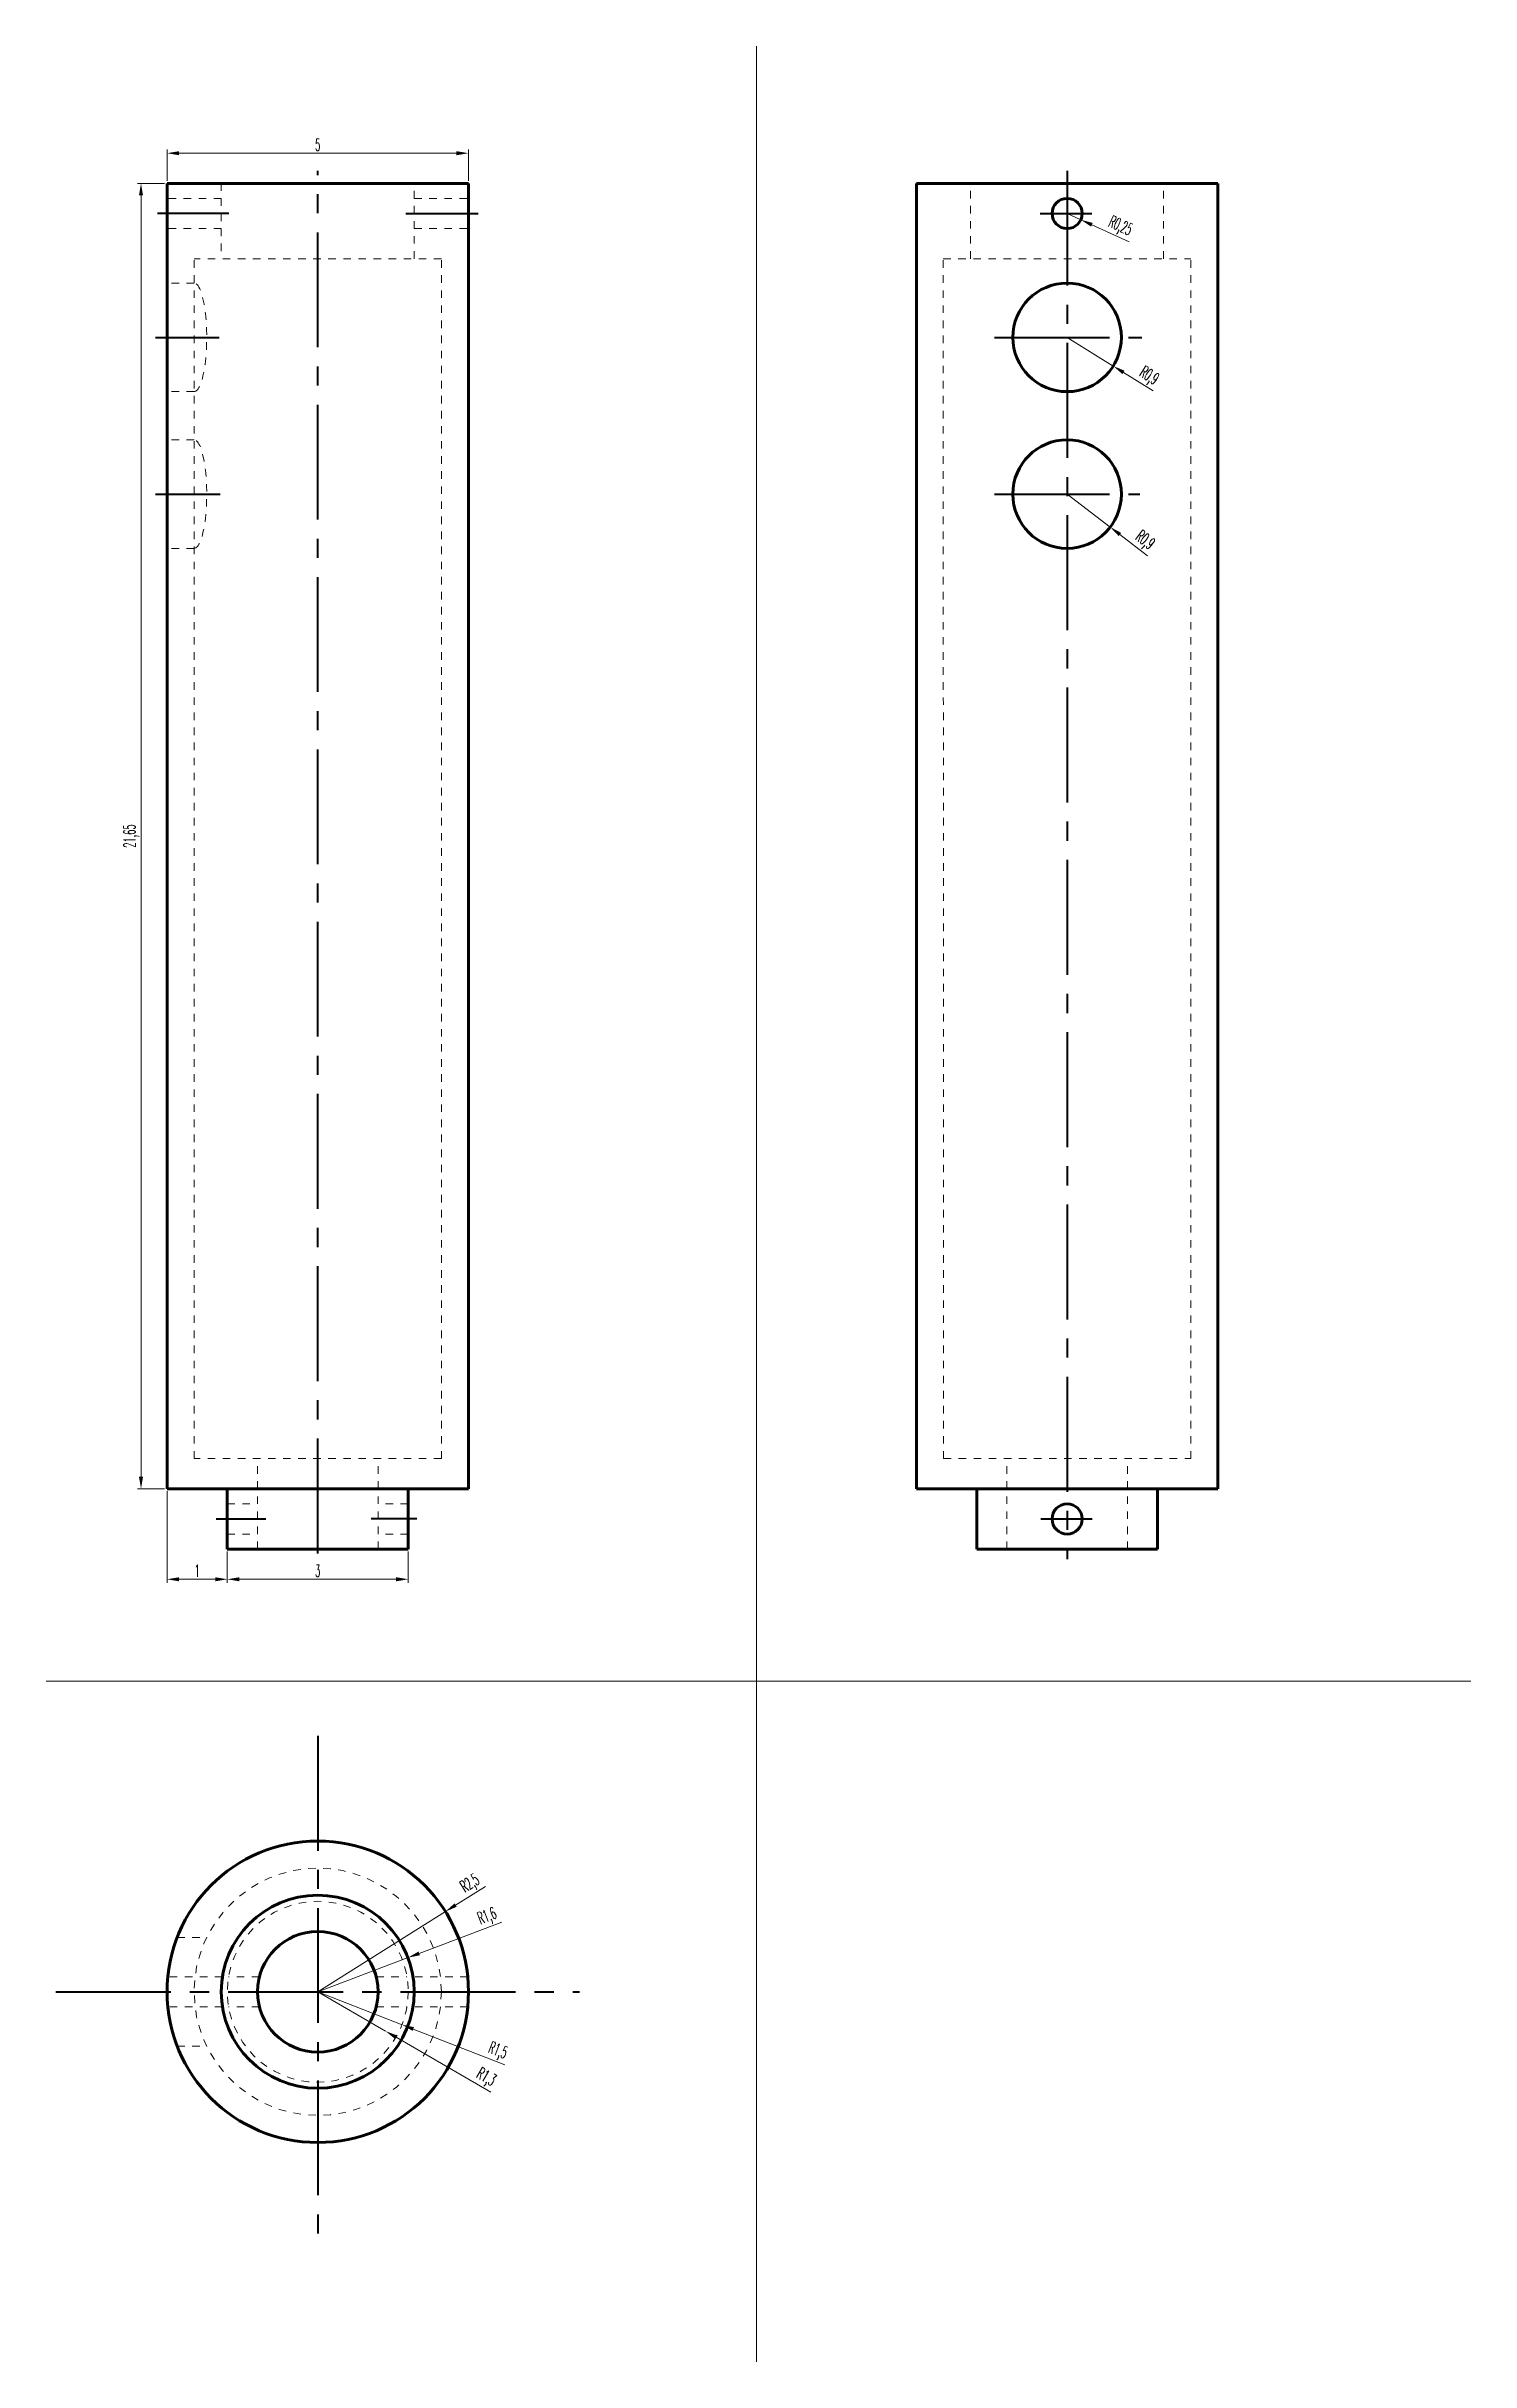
# Model space of a CAD drawing. Header units: millimetres. Extents: x -24.2 to -0.5, y -43.9 to -5.5.
import ezdxf

# ---------------------------------------------------------------- set-up
doc = ezdxf.new("R2010")
doc.units = ezdxf.units.MM
doc.header["$LTSCALE"] = 0.1
doc.linetypes.add('CENTRO2', pattern=[28.575, 19.05, -3.175, 3.175, -3.175])
doc.linetypes.add('JIS_02_1.2', pattern=[2.5, 1.25, -1.25])
for name, color, linetype, lineweight in [('Aristas Ocultas', 1, 'JIS_02_1.2', 20), ('Contorno', 5, 'Continuous', 60), ('Cotas', 6, 'Continuous', 20), ('Ejes', 3, 'CENTRO2', 40), ('Vistas', 8, 'Continuous', 20)]:
    doc.layers.add(name, color=color, linetype=linetype, lineweight=lineweight)
doc.styles.get("Standard").update_dxf_attribs({"font": 'romans.shx', "width": 0.5})
doc.dimstyles.new('ISO-25', dxfattribs={"dimscale": 0.2, "dimtxt": 1, "dimasz": 1, "dimexe": 0.3, "dimexo": 0.2, "dimgap": 0.2, "dimtad": 1, "dimtxsty": 'Standard', "dimcen": 2.5, "dimclrd": 256, "dimclre": 6, "dimclrt": 6, "dimadec": 0, "dimazin": 0, "dimtfac": 1, "dimtmove": 0, "dimatfit": 3, "dimfxl": 1, "dimtfillclr": 6, "dimlwd": 20, "dimlwe": 20, "dimarcsym": 0})

# ---------------------------------------------------------------- blocks, each defined once
blk = doc.blocks.new('*D1')
at = {"layer": 'Cotas', "color": 6, "linetype": 'Continuous', "lineweight": 20}
for p, q in [((-22.162, -7.709), (-22.162, -7.189)), ((-17.162, -7.709), (-17.162, -7.189))]:
    blk.add_line(p, q, dxfattribs=at)
at = {"layer": 'Cotas', "linetype": 'Continuous', "lineweight": 20}
blk.add_line((-21.962, -7.249), (-17.362, -7.249), dxfattribs=at)
at = {"layer": 'Cotas'}
for points in [[(-21.962, -7.216), (-21.962, -7.283), (-22.162, -7.249)], [(-17.362, -7.216), (-17.362, -7.283), (-17.162, -7.249)]]:
    blk.add_solid(points, dxfattribs=at)
at = {"layer": 'Defpoints', "color": 0}
for p in [(-17.162, -7.249), (-22.162, -7.749), (-17.162, -7.749)]:
    blk.add_point(p, dxfattribs=at)
at = {"layer": 'Cotas', "color": 6, "insert": (-19.662, -7.109), "char_height": 0.2, "attachment_point": 5}
blk.add_mtext('5', dxfattribs=at)
blk = doc.blocks.new('*D2')
at = {"layer": 'Cotas', "color": 6, "linetype": 'Continuous', "lineweight": 20}
for p, q in [((-22.162, -29.439), (-22.162, -30.959)), ((-21.162, -30.439), (-21.162, -30.959))]:
    blk.add_line(p, q, dxfattribs=at)
at = {"layer": 'Cotas', "linetype": 'Continuous', "lineweight": 20}
blk.add_line((-21.962, -30.899), (-21.362, -30.899), dxfattribs=at)
at = {"layer": 'Cotas'}
for points in [[(-21.962, -30.866), (-21.962, -30.933), (-22.162, -30.899)], [(-21.362, -30.866), (-21.362, -30.933), (-21.162, -30.899)]]:
    blk.add_solid(points, dxfattribs=at)
at = {"layer": 'Defpoints', "color": 0}
for p in [(-22.162, -29.399), (-21.162, -30.399), (-21.162, -30.899)]:
    blk.add_point(p, dxfattribs=at)
at = {"layer": 'Cotas', "color": 6, "insert": (-21.662, -30.759), "char_height": 0.2, "attachment_point": 5}
blk.add_mtext('1', dxfattribs=at)
blk = doc.blocks.new('*D3')
at = {"layer": 'Cotas', "color": 6, "linetype": 'Continuous', "lineweight": 20}
for p, q in [((-21.162, -30.439), (-21.162, -30.959)), ((-18.162, -30.439), (-18.162, -30.959))]:
    blk.add_line(p, q, dxfattribs=at)
at = {"layer": 'Cotas', "linetype": 'Continuous', "lineweight": 20}
blk.add_line((-20.962, -30.899), (-18.362, -30.899), dxfattribs=at)
at = {"layer": 'Cotas'}
for points in [[(-20.962, -30.866), (-20.962, -30.933), (-21.162, -30.899)], [(-18.362, -30.866), (-18.362, -30.933), (-18.162, -30.899)]]:
    blk.add_solid(points, dxfattribs=at)
at = {"layer": 'Defpoints', "color": 0}
for p in [(-21.162, -30.399), (-18.162, -30.399), (-18.162, -30.899)]:
    blk.add_point(p, dxfattribs=at)
at = {"layer": 'Cotas', "color": 6, "insert": (-19.662, -30.759), "char_height": 0.2, "attachment_point": 5}
blk.add_mtext('3', dxfattribs=at)
blk = doc.blocks.new('*D4')
at = {"layer": 'Cotas', "color": 6, "linetype": 'Continuous', "lineweight": 20}
for p, q in [((-22.202, -7.749), (-22.653, -7.749)), ((-22.202, -29.399), (-22.653, -29.399))]:
    blk.add_line(p, q, dxfattribs=at)
at = {"layer": 'Cotas', "linetype": 'Continuous', "lineweight": 20}
blk.add_line((-22.593, -29.199), (-22.593, -7.949), dxfattribs=at)
at = {"layer": 'Cotas'}
for points in [[(-22.627, -7.949), (-22.56, -7.949), (-22.593, -7.749)], [(-22.627, -29.199), (-22.56, -29.199), (-22.593, -29.399)]]:
    blk.add_solid(points, dxfattribs=at)
at = {"layer": 'Defpoints', "color": 0}
for p in [(-22.593, -7.749), (-22.162, -7.749), (-22.162, -29.399)]:
    blk.add_point(p, dxfattribs=at)
at = {"layer": 'Cotas', "color": 6, "insert": (-22.753, -18.574), "char_height": 0.2, "attachment_point": 5, "rotation": 90}
blk.add_mtext('21,65', dxfattribs=at)
blk = doc.blocks.new('*D5')
at = {"layer": 'Cotas', "linetype": 'Continuous', "lineweight": 20}
for p, q in [((-16.881, -35.992), (-17.376, -36.303)), ((-19.662, -37.74), (-17.545, -36.41))]:
    blk.add_line(p, q, dxfattribs=at)
at = {"layer": 'Cotas'}
blk.add_solid([(-17.394, -36.275), (-17.358, -36.331), (-17.545, -36.41)], dxfattribs=at)
at = {"layer": 'Defpoints', "color": 0}
for p in [(-17.545, -36.41), (-19.662, -37.74)]:
    blk.add_point(p, dxfattribs=at)
at = {"layer": 'Cotas', "color": 6, "insert": (-17.128, -35.96), "char_height": 0.2, "attachment_point": 5, "rotation": 32.1578}
blk.add_mtext('R2,5', dxfattribs=at)
blk = doc.blocks.new('*D6')
at = {"layer": 'Cotas', "linetype": 'Continuous', "lineweight": 20}
for p, q in [((-16.609, -36.584), (-17.978, -37.103)), ((-19.662, -37.74), (-18.165, -37.174))]:
    blk.add_line(p, q, dxfattribs=at)
at = {"layer": 'Cotas'}
blk.add_solid([(-17.99, -37.072), (-17.967, -37.134), (-18.165, -37.174)], dxfattribs=at)
at = {"layer": 'Defpoints', "color": 0}
for p in [(-18.165, -37.174), (-19.662, -37.74)]:
    blk.add_point(p, dxfattribs=at)
at = {"layer": 'Cotas', "color": 6, "insert": (-16.846, -36.504), "char_height": 0.2, "attachment_point": 5, "rotation": 20.7455}
blk.add_mtext('R1,6', dxfattribs=at)
blk = doc.blocks.new('*D7')
at = {"layer": 'Cotas', "linetype": 'Continuous', "lineweight": 20}
for p, q in [((-19.662, -37.74), (-18.264, -38.286)), ((-16.56, -38.951), (-18.078, -38.358))]:
    blk.add_line(p, q, dxfattribs=at)
at = {"layer": 'Cotas'}
blk.add_solid([(-18.066, -38.327), (-18.09, -38.389), (-18.264, -38.286)], dxfattribs=at)
at = {"layer": 'Defpoints', "color": 0}
for p in [(-19.662, -37.74), (-18.264, -38.286)]:
    blk.add_point(p, dxfattribs=at)
at = {"layer": 'Cotas', "color": 6, "insert": (-16.681, -38.733), "char_height": 0.2, "attachment_point": 5, "rotation": 338.6832}
blk.add_mtext('R1,5', dxfattribs=at)
blk = doc.blocks.new('*D8')
at = {"layer": 'Cotas', "linetype": 'Continuous', "lineweight": 20}
for p, q in [((-19.662, -37.74), (-18.537, -38.393)), ((-16.79, -39.406), (-18.364, -38.493))]:
    blk.add_line(p, q, dxfattribs=at)
at = {"layer": 'Cotas'}
blk.add_solid([(-18.347, -38.464), (-18.381, -38.522), (-18.537, -38.393)], dxfattribs=at)
at = {"layer": 'Defpoints', "color": 0}
for p in [(-19.662, -37.74), (-18.537, -38.393)]:
    blk.add_point(p, dxfattribs=at)
at = {"layer": 'Cotas', "color": 6, "insert": (-16.877, -39.172), "char_height": 0.2, "attachment_point": 5, "rotation": 329.8794}
blk.add_mtext('R1,3', dxfattribs=at)
blk = doc.blocks.new('*D9')
at = {"layer": 'Cotas', "linetype": 'Continuous', "lineweight": 20}
for p, q in [((-7.234, -8.249), (-7.006, -8.353)), ((-6.205, -8.718), (-6.824, -8.436))]:
    blk.add_line(p, q, dxfattribs=at)
at = {"layer": 'Cotas'}
blk.add_solid([(-6.81, -8.406), (-6.838, -8.466), (-7.006, -8.353)], dxfattribs=at)
at = {"layer": 'Defpoints', "color": 0}
for p in [(-7.234, -8.249), (-7.006, -8.353)]:
    blk.add_point(p, dxfattribs=at)
at = {"layer": 'Cotas', "color": 6, "insert": (-6.358, -8.474), "char_height": 0.2, "attachment_point": 5, "rotation": 335.5025}
blk.add_mtext('R0,25', dxfattribs=at)
blk = doc.blocks.new('*D10')
at = {"layer": 'Cotas', "linetype": 'Continuous', "lineweight": 20}
for p, q in [((-7.234, -10.303), (-6.469, -10.779)), ((-5.806, -11.191), (-6.299, -10.884))]:
    blk.add_line(p, q, dxfattribs=at)
at = {"layer": 'Cotas'}
blk.add_solid([(-6.282, -10.856), (-6.317, -10.912), (-6.469, -10.779)], dxfattribs=at)
at = {"layer": 'Defpoints', "color": 0}
for p in [(-7.234, -10.303), (-6.469, -10.779)]:
    blk.add_point(p, dxfattribs=at)
at = {"layer": 'Cotas', "color": 6, "insert": (-5.883, -10.956), "char_height": 0.2, "attachment_point": 5, "rotation": 328.1225}
blk.add_mtext('R0,9', dxfattribs=at)
blk = doc.blocks.new('*D11')
at = {"layer": 'Cotas', "linetype": 'Continuous', "lineweight": 20}
for p, q in [((-7.234, -12.903), (-6.519, -13.45)), ((-5.899, -13.924), (-6.36, -13.571))]:
    blk.add_line(p, q, dxfattribs=at)
at = {"layer": 'Cotas'}
blk.add_solid([(-6.339, -13.545), (-6.38, -13.598), (-6.519, -13.45)], dxfattribs=at)
at = {"layer": 'Defpoints', "color": 0}
for p in [(-7.234, -12.903), (-6.519, -13.45)]:
    blk.add_point(p, dxfattribs=at)
at = {"layer": 'Cotas', "color": 6, "insert": (-5.953, -13.682), "char_height": 0.2, "attachment_point": 5, "rotation": 322.6044}
blk.add_mtext('R0,9', dxfattribs=at)

msp = doc.modelspace()

# ---------------------------------------------------------------- linework, layer by layer
at = {"layer": 'Aristas Ocultas'}
for p, q in [((-21.262, -7.999), (-22.162, -7.999)), ((-21.262, -7.749), (-21.262, -9.003)), ((-18.062, -8.999), (-18.062, -7.749)), ((-18.062, -7.999), (-17.162, -7.999)), ((-8.834, -8.999), (-8.834, -7.749)), ((-5.634, -8.999), (-5.634, -7.749)), ((-21.262, -8.499), (-22.162, -8.499)), ((-18.062, -8.499), (-17.162, -8.499)), ((-17.612, -8.999), (-21.712, -9.003)), ((-21.712, -28.899), (-21.712, -9.003)), ((-17.612, -28.899), (-17.612, -8.999)), ((-9.284, -28.899), (-9.289, -8.999)), ((-9.289, -8.999), (-5.184, -8.999)), ((-5.184, -28.899), (-5.184, -8.999)), ((-21.712, -9.403), (-22.162, -9.403)), ((-21.712, -11.203), (-22.162, -11.203)), ((-21.712, -12.003), (-22.162, -12.003)), ((-21.712, -13.803), (-22.162, -13.803)), ((-17.612, -28.899), (-21.712, -28.899)), ((-20.662, -30.399), (-20.662, -28.899)), ((-18.662, -30.399), (-18.662, -28.899)), ((-9.284, -28.899), (-5.184, -28.899)), ((-8.234, -30.399), (-8.234, -28.899)), ((-6.234, -30.399), (-6.234, -28.899)), ((-21.162, -29.649), (-20.662, -29.649)), ((-18.162, -29.649), (-18.662, -29.649)), ((-21.162, -30.149), (-20.662, -30.149)), ((-18.162, -30.149), (-18.662, -30.149)), ((-21.994, -36.84), (-21.504, -36.84)), ((-21.242, -37.49), (-22.149, -37.49)), ((-20.63, -37.49), (-21.141, -37.49)), ((-18.693, -37.49), (-18.183, -37.49)), ((-17.174, -37.49), (-18.081, -37.49)), ((-21.242, -37.99), (-22.149, -37.99)), ((-20.63, -37.99), (-21.141, -37.99)), ((-18.693, -37.99), (-18.183, -37.99)), ((-17.174, -37.99), (-18.081, -37.99)), ((-21.994, -38.64), (-21.504, -38.64))]:
    msp.add_line(p, q, dxfattribs=at)
for radius in [2.05, 1.5]:
    msp.add_circle((-19.662, -37.74), radius, dxfattribs=at)
for centre in [(-21.712, -10.303), (-21.712, -12.903)]:
    msp.add_ellipse(centre, major_axis=(0, -0.9), ratio=0.231251, start_param=6.283185, end_param=9.424778, dxfattribs=at)
at = {"layer": 'Contorno'}
for p, q in [((-22.162, -7.749), (-21.262, -7.749)), ((-22.162, -7.749), (-22.162, -29.399)), ((-21.262, -7.749), (-18.062, -7.749)), ((-18.062, -7.749), (-17.162, -7.749)), ((-17.162, -7.749), (-17.162, -29.399)), ((-9.734, -29.399), (-9.734, -7.749)), ((-9.734, -7.749), (-4.734, -7.749)), ((-4.734, -7.749), (-4.734, -29.399)), ((-22.162, -29.399), (-21.162, -29.399)), ((-21.162, -29.399), (-21.162, -30.399)), ((-21.162, -29.399), (-18.162, -29.399)), ((-18.162, -30.399), (-18.162, -29.399)), ((-18.162, -29.399), (-17.162, -29.399)), ((-9.734, -29.399), (-4.734, -29.399)), ((-8.734, -30.399), (-8.734, -29.399)), ((-5.734, -30.399), (-5.734, -29.399)), ((-21.162, -30.399), (-18.162, -30.399)), ((-8.734, -30.399), (-5.734, -30.399))]:
    msp.add_line(p, q, dxfattribs=at)
for centre, radius in [((-7.234, -8.249), 0.25), ((-7.234, -10.303), 0.9), ((-7.234, -12.903), 0.9), ((-7.234, -29.899), 0.25), ((-19.662, -37.74), 2.5), ((-19.662, -37.74), 1.6), ((-19.662, -37.74), 1)]:
    msp.add_circle(centre, radius, dxfattribs=at)
at = {"layer": 'Defpoints'}
msp.add_line((-12.384, -37.849), (-12.384, -37.849), dxfattribs=at)
at = {"layer": 'Ejes'}
for p, q in [((-19.662, -30.471), (-19.662, -7.544)), ((-7.234, -7.539), (-7.234, -30.565)), ((-21.137, -8.249), (-22.318, -8.249)), ((-18.199, -8.249), (-17.002, -8.249)), ((-7.681, -8.249), (-6.826, -8.249)), ((-22.353, -10.303), (-21.295, -10.303)), ((-8.439, -10.303), (-5.996, -10.303)), ((-22.353, -12.903), (-21.28, -12.903)), ((-8.439, -12.903), (-6.031, -12.903)), ((-21.348, -29.899), (-20.523, -29.899)), ((-18.018, -29.899), (-18.776, -29.899)), ((-7.668, -29.899), (-6.817, -29.899)), ((-19.662, -33.495), (-19.662, -41.986)), ((-24.004, -37.74), (-15.319, -37.74))]:
    msp.add_line(p, q, dxfattribs=at)
at = {"layer": 'Vistas'}
for p, q in [((-12.384, -43.875), (-12.384, -5.476)), ((-24.164, -32.59), (-0.541, -32.59))]:
    msp.add_line(p, q, dxfattribs=at)

# ---------------------------------------------------------------- dimensions: what is measured, and where the dimension line sits
at = {"layer": 'Cotas'}
for base, p1, p2, picture, middle in [((-17.162, -7.249), (-22.162, -7.749), (-17.162, -7.749), '*D1', (-19.662, -7.109)), ((-21.162, -30.899), (-22.162, -29.399), (-21.162, -30.399), '*D2', (-21.662, -30.759)), ((-18.162, -30.899), (-21.162, -30.399), (-18.162, -30.399), '*D3', (-19.662, -30.759))]:
    dim = msp.add_linear_dim(base=base, p1=p1, p2=p2, dimstyle='ISO-25', dxfattribs=at)
    dim.commit()
    dim.dimension.update_dxf_attribs({"geometry": picture, "text_midpoint": middle})
dim = msp.add_linear_dim(base=(-22.593, -7.749), p1=(-22.162, -29.399), p2=(-22.162, -7.749), angle=90, dimstyle='ISO-25', dxfattribs=at)
dim.commit()
dim.dimension.update_dxf_attribs({"geometry": '*D4', "text_midpoint": (-22.753, -18.574)})
for center, mpoint, picture, middle in [((-7.234, -8.249), (-7.006, -8.353), '*D9', (-6.358, -8.474)), ((-7.234, -12.903), (-6.519, -13.45), '*D11', (-5.953, -13.682)), ((-19.662, -37.74), (-17.545, -36.41), '*D5', (-17.128, -35.96))]:
    dim = msp.add_radius_dim(center=center, mpoint=mpoint, dimstyle='ISO-25', dxfattribs=at)
    dim.commit()
    dim.dimension.update_dxf_attribs({"geometry": picture, "text_midpoint": middle})
for center, mpoint, picture, middle in [((-7.234, -10.303), (-6.469, -10.779), '*D10', (-5.967, -11.091)), ((-19.662, -37.74), (-18.165, -37.174), '*D6', (-16.789, -36.652)), ((-19.662, -37.74), (-18.264, -38.286), '*D7', (-16.739, -38.881)), ((-19.662, -37.74), (-18.537, -38.393), '*D8', (-16.957, -39.31))]:
    dim = msp.add_radius_dim(center=center, mpoint=mpoint, dimstyle='ISO-25', dxfattribs=at)
    dim.commit()
    dim.dimension.update_dxf_attribs({"geometry": picture, "text_midpoint": middle, "dimtype": 164})

doc.saveas('drawing.dxf')
